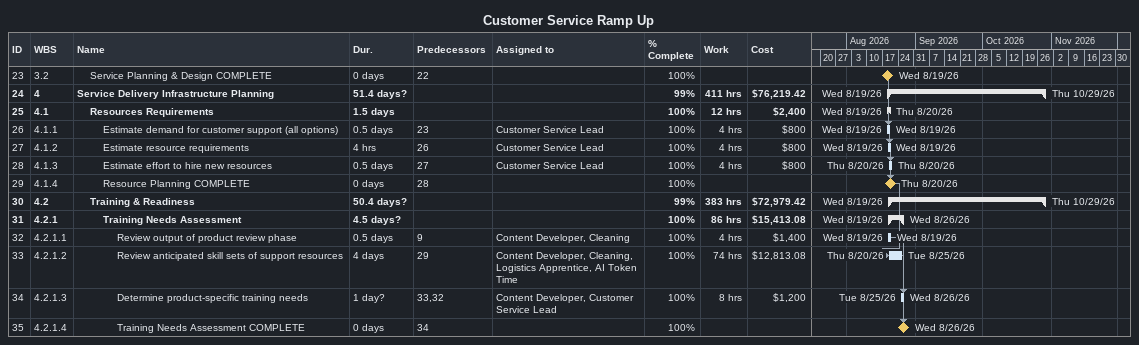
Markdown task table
Customer Service Ramp Up

| ID | WBS | Task | Duration | Start | Finish | Predecessors | Resources | % complete | Work (h) | Cost ($) |
|---|---|---|---|---|---|---|---|---|---|---|
| 23 | 3.2 | Service Planning & Design COMPLETE | 0d | 2026-08-19 | 2026-08-19 | 22 |  | 100 |  |  |
| 24 | 4 | **Service Delivery Infrastructure Planning** | 51.4d? | 2026-08-19 | 2026-10-29 |  |  | 99 | 411 | 76219.42 |
| 25 | 4.1 | **Resources Requirements** | 1.5d | 2026-08-19 | 2026-08-20 |  |  | 100 | 12 | 2400 |
| 26 | 4.1.1 | Estimate demand for customer support (all options) | 0.5d | 2026-08-19 | 2026-08-19 | 23 | Customer Service Lead | 100 | 4 | 800 |
| 27 | 4.1.2 | Estimate resource requirements | 4h | 2026-08-19 | 2026-08-19 | 26 | Customer Service Lead | 100 | 4 | 800 |
| 28 | 4.1.3 | Estimate effort to hire new resources | 0.5d | 2026-08-20 | 2026-08-20 | 27 | Customer Service Lead | 100 | 4 | 800 |
| 29 | 4.1.4 | Resource Planning COMPLETE | 0d | 2026-08-20 | 2026-08-20 | 28 |  | 100 |  |  |
| 30 | 4.2 | **Training & Readiness** | 50.4d? | 2026-08-19 | 2026-10-29 |  |  | 99 | 383 | 72979.42 |
| 31 | 4.2.1 | **Training Needs Assessment** | 4.5d? | 2026-08-19 | 2026-08-26 |  |  | 100 | 86 | 15413.08 |
| 32 | 4.2.1.1 | Review output of product review phase | 0.5d | 2026-08-19 | 2026-08-19 | 9 | Content Developer, Cleaning | 100 | 4 | 1400 |
| 33 | 4.2.1.2 | Review anticipated skill sets of support resources | 4d | 2026-08-20 | 2026-08-25 | 29 | Content Developer, Cleaning, Logistics Apprentice, AI Token Time | 100 | 74 | 12813.08 |
| 34 | 4.2.1.3 | Determine product-specific training needs | 1d? | 2026-08-25 | 2026-08-26 | 33, 32 | Content Developer, Customer Service Lead | 100 | 8 | 1200 |
| 35 | 4.2.1.4 | Training Needs Assessment COMPLETE | 0d | 2026-08-26 | 2026-08-26 | 34 |  | 100 |  |  |
